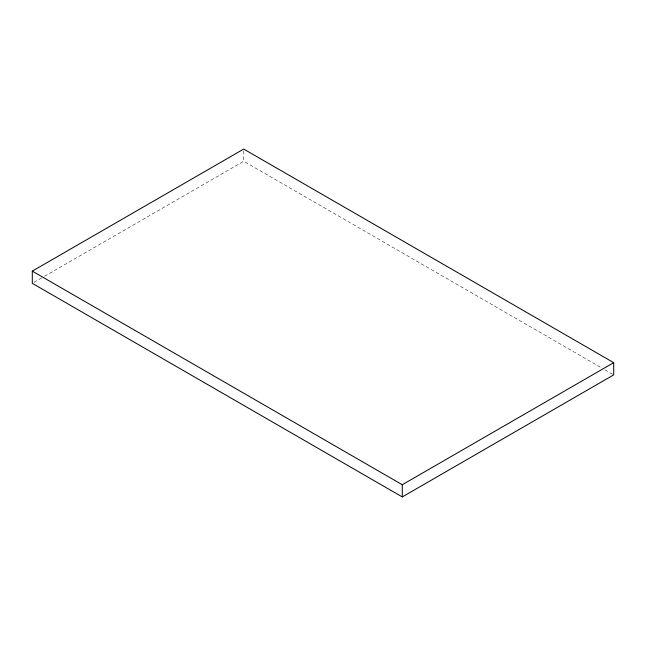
<?xml version="1.0" encoding="UTF-8"?>
<svg xmlns="http://www.w3.org/2000/svg" width="646" height="646" viewBox="0 0 646 646"><rect width="100%" height="100%" fill="white"/><g stroke="black" fill="none" stroke-linecap="round" stroke-linejoin="round"><path stroke-width="0.48" stroke-dasharray="3.23 2.42" d="M34.044 282.318L43.653 276.771M44.534 276.27L243.72 161.266L601.483 367.824M604.971 369.835L613.7 374.874M243.72 150.938L243.72 161.266"/><path stroke-width="0.97" d="M32.3 271.126L243.72 149.064L613.7 362.672L613.7 374.874L402.28 496.935L32.3 283.328L32.3 271.126L402.28 484.734L613.7 362.672M402.28 484.734L402.28 496.935"/></g></svg>
